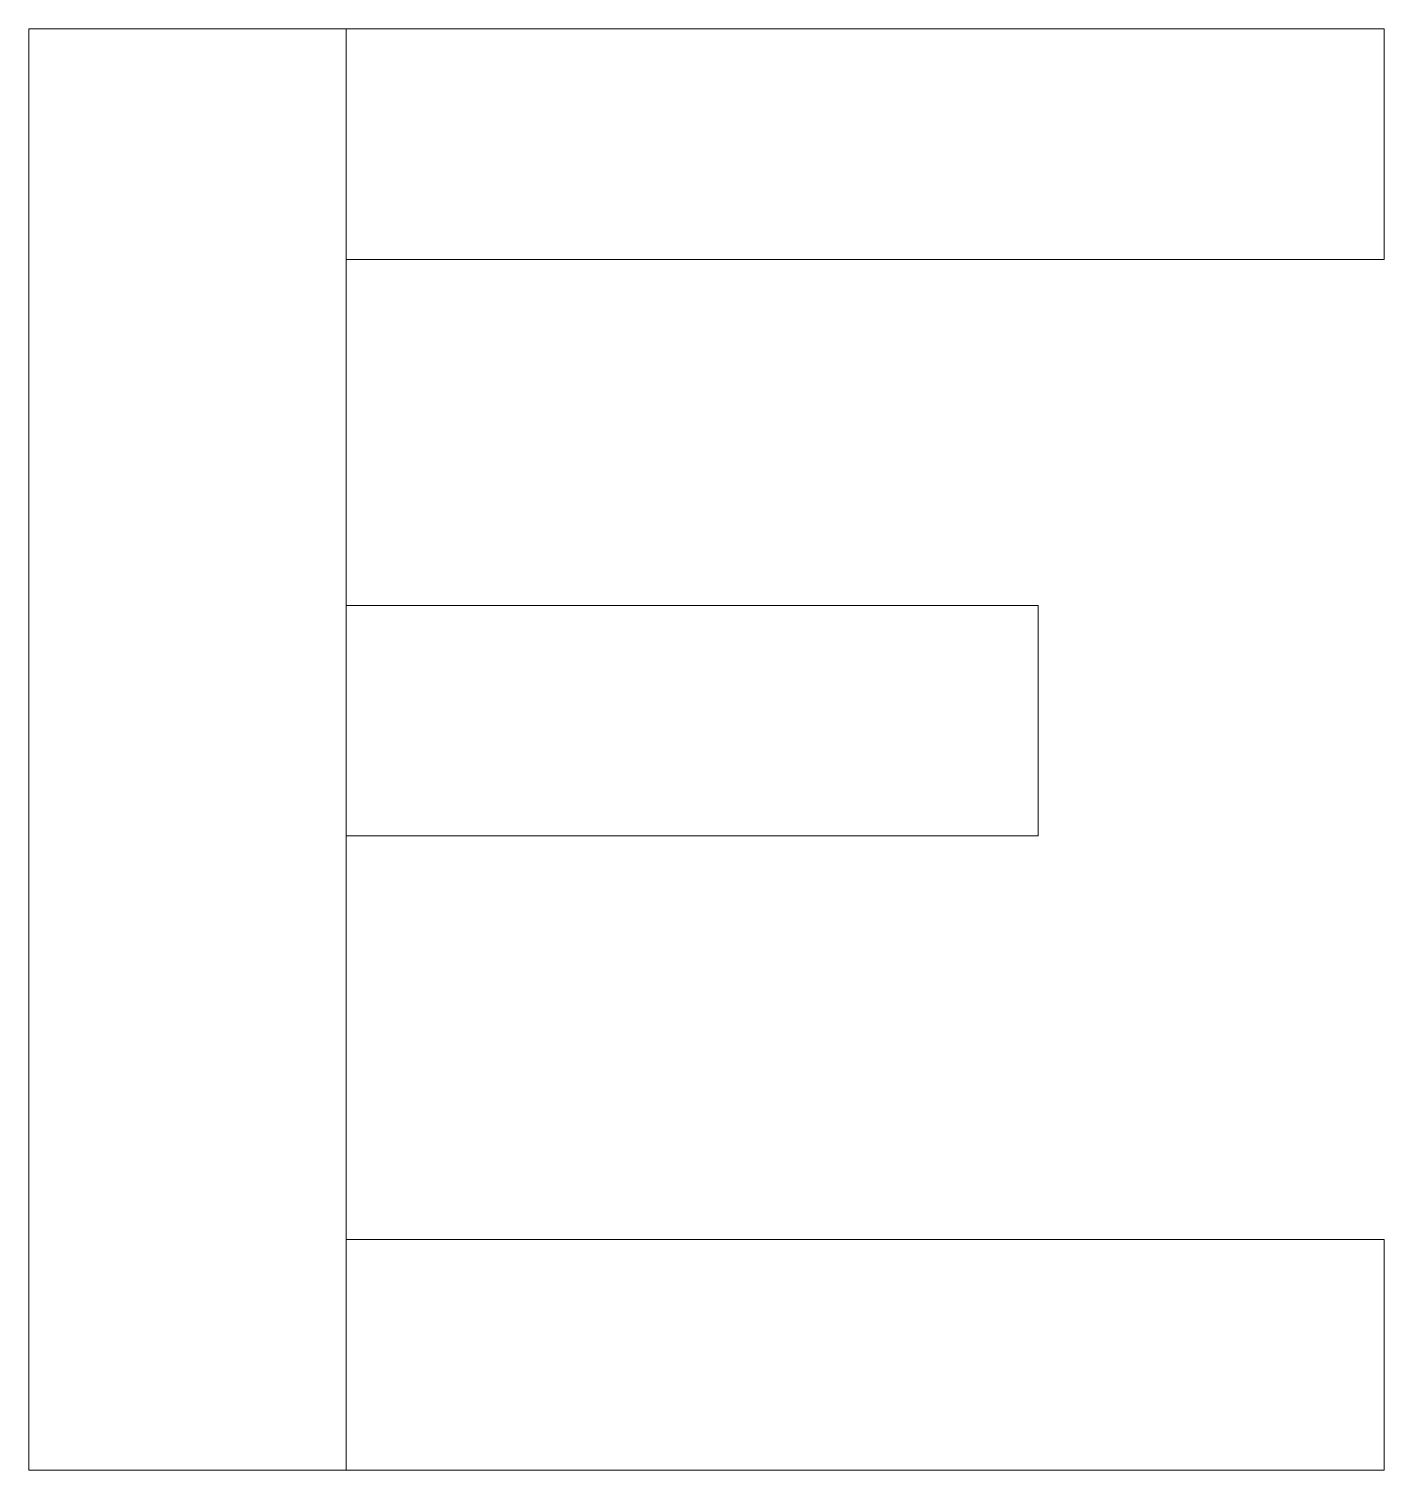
# Model space of a CAD drawing. Header units: millimetres. Extents: x 0 to 4.7, y 0 to 5.
import ezdxf

# ---------------------------------------------------------------- set-up
doc = ezdxf.new("R2010")
doc.units = ezdxf.units.MM
doc.layers.add('f', color=7, linetype='CONTINUOUS', lineweight=0, true_color=0x000000)
doc.layers.add('l', color=7, linetype='CONTINUOUS', lineweight=0, true_color=0x000000)

msp = doc.modelspace()

# ---------------------------------------------------------------- linework, layer by layer
at = {"layer": 'f'}
for p, q in [((0, 0), (0, 5)), ((0, 5), (4.7, 5)), ((4.7, 5), (4.7, 4.2)), ((4.7, 4.2), (1.1, 4.2)), ((1.1, 4.2), (1.1, 3)), ((1.1, 3), (3.5, 3)), ((3.5, 3), (3.5, 2.2)), ((3.5, 2.2), (1.1, 2.2)), ((1.1, 2.2), (1.1, 0)), ((1.1, 0), (0, 0))]:
    msp.add_line(p, q, dxfattribs=at)
at = {"layer": 'l'}
for p, q in [((0, 5), (0, 0)), ((1.1, 5), (0, 5)), ((1.1, 0.8), (1.1, 5)), ((4.7, 0.8), (1.1, 0.8)), ((4.7, 0), (4.7, 0.8)), ((0, 0), (4.7, 0))]:
    msp.add_line(p, q, dxfattribs=at)

doc.saveas('drawing.dxf')
